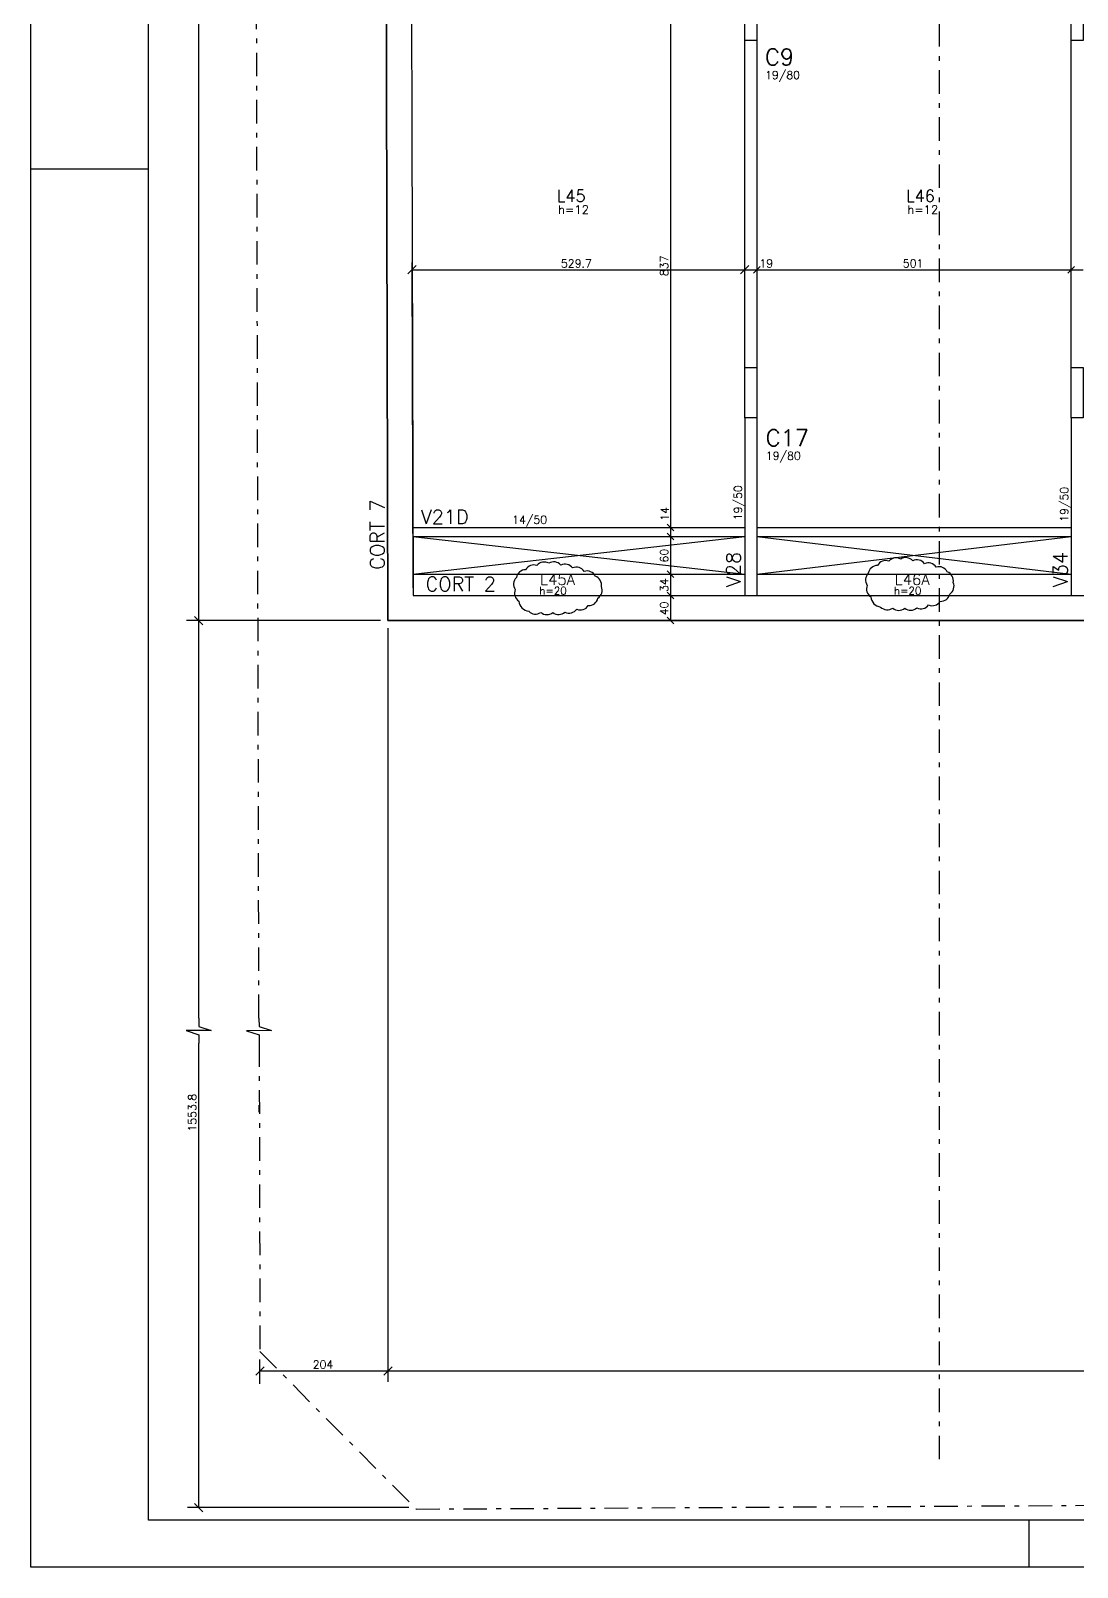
# Model space of a CAD drawing. Extents: x 0 to 7890, y 0 to 6308.
# Drawn here: x 0 to 1667, y 0 to 2447 of the extents above; entities that cross this region are included whole.
import ezdxf

# ---------------------------------------------------------------- set-up
doc = ezdxf.new("R2010")
doc.units = 0
doc.header["$LTSCALE"] = 75
doc.header["$MEASUREMENT"] = 0
doc.linetypes.add('ESTILO_TQS_0003', pattern=[1, 0.5, -0.2, 0.1, -0.2])
doc.layers.get('0').update_dxf_attribs({"color": 3, "linetype": 'CONTINUOUS'})
for name, color, linetype in [('1', 3, 'CONTINUOUS'), ('204', 1, 'ESTILO_TQS_0003'), ('212', 3, 'CONTINUOUS'), ('213', 3, 'CONTINUOUS'), ('216', 3, 'CONTINUOUS'), ('220', 5, 'CONTINUOUS'), ('221', 1, 'CONTINUOUS'), ('222', 6, 'CONTINUOUS'), ('226', 4, 'CONTINUOUS'), ('233', 6, 'CONTINUOUS'), ('250', 1, 'CONTINUOUS')]:
    doc.layers.add(name, color=color, linetype=linetype)
doc.styles.get("Standard").update_dxf_attribs({"font": 'ROMANS.SHX'})

# ---------------------------------------------------------------- blocks, each defined once
blk = doc.blocks.new('LINCOR', base_point=(1375407.232582, 453114.358858))
blk.add_lwpolyline([(1375407.232582, 453114.358858), (1375407.565916, 453114.358858), (1375407.732582, 453114.858858), (1375407.732582, 453113.858858), (1375407.899249, 453114.358858), (1375408.232582, 453114.358858)])

msp = doc.modelspace()

# ---------------------------------------------------------------- linework, layer by layer
for p, q in [((0, 0), (0, 6307.500183)), ((0, 2227.500051), (187.5, 2227.500051)), ((1589.999817, 0), (1589.999817, 75)), ((7889.999359, 0), (0, 0))]:
    msp.add_line(p, q)
at = {"layer": '1'}
for p, q in [((1137.094674, 1910.859265), (1137.094674, 2431.856497)), ((1156.094674, 2431.856497), (1156.094674, 1910.859265)), ((1657.094674, 1910.859283), (1657.094674, 2431.856496)), ((1137.094674, 1830.859265), (1137.094674, 1547.820425)), ((1156.094674, 1830.859265), (1156.094674, 1547.820425)), ((1657.094674, 1830.859283), (1657.094674, 1547.820442)), ((608.536513, 1655.859426), (1137.094674, 1655.859426)), ((608.574541, 1641.859426), (1137.094674, 1641.859426)), ((1156.094674, 1655.859426), (1657.094674, 1655.859426)), ((1156.094674, 1641.859426), (1657.094674, 1641.859426)), ((608.73752, 1581.859426), (1137.094674, 1581.859426)), ((1156.094674, 1581.859426), (1657.094674, 1581.859426))]:
    msp.add_line(p, q, dxfattribs=at)
at = {"layer": '204'}
for p, q in [((1447.279911, 171.996996), (1447.279911, 6143.115883)), ((363.744554, 724.831576), (363.718512, 736.152539))]:
    msp.add_line(p, q, dxfattribs=at)
for points in [[(363.399497, 874.831576), (351.423704, 6080.843759), (5351.370859, 6080.843763), (5365.379191, 874.831576)], [(363.810488, 834.831576), (364.940515, 343.595963), (613.917483, 92.666229), (5367.785706, 119.144229), (5365.859935, 834.831576), (5367.785706, 119.144229)]]:
    msp.add_lwpolyline(points, dxfattribs=at)
at = {"layer": '216'}
for p, q in [((600.792303, 2059.969008), (614.050555, 2073.22726)), ((1130.465548, 2059.969008), (1143.7238, 2073.22726)), ((1150.791212, 2061.294833), (1161.397814, 2071.901434)), ((1651.794941, 2061.294851), (1662.401542, 2071.901452)), ((1013.666373, 1661.162727), (1024.272975, 1650.556125)), ((1013.666373, 1661.162727), (1024.272975, 1650.556125)), ((1013.666373, 1647.162727), (1024.272975, 1636.556125)), ((1013.666373, 1647.162727), (1024.272975, 1636.556125)), ((1013.666373, 1587.162727), (1024.272975, 1576.556125)), ((1013.666373, 1587.162727), (1024.272975, 1576.556125)), ((1013.666373, 1553.123887), (1024.272975, 1542.517285)), ((1013.666373, 1553.123887), (1024.272975, 1542.517285)), ((274.145969, 1501.19146), (260.887717, 1514.449712)), ((1013.666373, 1513.123887), (1024.272975, 1502.517285)), ((358.311389, 306.136738), (371.569642, 319.394991)), ((562.309346, 306.136738), (575.567598, 319.394991)), ((260.887717, 101.629126), (274.145969, 88.370874))]:
    msp.add_line(p, q, dxfattribs=at)
at = {"layer": '220'}
for p, q in [((612.829975, 1547.820586), (4077.610883, 1547.820586)), ((568.938464, 1507.820586), (4077.610883, 1507.820586))]:
    msp.add_line(p, q, dxfattribs=at)
for points in [[(564.279907, 6070.843759), (564.279916, 3222.85652), (568.938472, 1507.817693)], [(5353.619401, 1528.820614), (5208.582801, 1528.820614), (5208.613798, 839.820614), (4937.610883, 839.820614), (4937.610883, 239.820614), (4172.610883, 239.820614), (4172.610883, 1087.820586), (4037.610883, 1087.820586), (4037.610883, 1507.820586), (568.938485, 1507.820586), (564.279916, 3222.85652), (564.279913, 6070.843759), (5341.39773, 6070.843763), (5353.619474, 1528.793706)], [(4897.610883, 279.820614), (4897.610883, 879.820614), (5168.611998, 879.820614), (5168.581001, 1568.820614), (5313.511625, 1568.820614), (5301.505218, 6030.843763), (604.279913, 6030.843759), (604.279916, 3222.910846), (608.82998, 1547.820586), (4077.610883, 1547.820586), (4077.610883, 1127.820586), (4212.610883, 1127.820586), (4212.610883, 279.820614), (4321.825662, 279.820614)]]:
    msp.add_lwpolyline(points, dxfattribs=at)
at = {"layer": '221'}
for p, q in [((608.574541, 1641.859426), (1137.094674, 1581.859426)), ((608.73752, 1581.859426), (1137.094674, 1641.859426)), ((1156.094674, 1641.859426), (1657.094674, 1581.859426)), ((1156.094674, 1581.859426), (1657.094674, 1641.859426))]:
    msp.add_line(p, q, dxfattribs=at)
at = {"layer": '221', "color": 1, "linetype": 'Continuous'}
for centre, radius, start, end in [((801.211043, 1581.553564), 15, 70.968545, 150.968545), ((817.586424, 1586.083993), 15, 59.960835, 139.960835), ((833.026546, 1586.337576), 15, 41.921007, 121.921007), ((850.727362, 1582.859868), 15, 35.848167, 115.848167), ((868.951659, 1577.925601), 15, 33.852362, 113.852362), ((1348.537371, 1580.619902), 15, 90.111561, 170.111561), ((1361.623465, 1588.340528), 15, 70.968545, 150.968545), ((1377.998846, 1592.870957), 15, 59.960835, 139.960835), ((1393.438968, 1593.12454), 15, 41.921007, 121.921007), ((1411.139785, 1589.646833), 15, 35.848167, 115.848167), ((1429.364081, 1584.712565), 15, 33.852362, 113.852362), ((1446.097608, 1578.690888), 15, 26.564393, 106.564393), ((783.934021, 1565.781961), 15, 134.890075, 214.890075), ((788.124948, 1573.832938), 15, 90.111561, 170.111561), ((885.685186, 1571.903924), 15, 26.564393, 106.564393), ((893.92636, 1564.533048), 15, 349.81694, 69.81694), ((1344.346443, 1572.568926), 15, 134.890075, 214.890075), ((1454.338782, 1571.320012), 15, 349.81694, 69.81694), ((1455.361453, 1562.652825), 15, 303.641878, 23.641878), ((785.516406, 1551.529617), 15, 157.780709, 237.780709), ((888.616877, 1546.634991), 15, 267.459763, 347.459763), ((894.949031, 1555.865861), 15, 303.641878, 23.641878), ((1345.928829, 1558.316581), 15, 157.780709, 237.780709), ((1355.342834, 1546.767534), 17.448779, 183.749847, 263.749847), ((1449.0293, 1553.421955), 15, 267.459763, 347.459763), ((794.930412, 1539.98057), 17.448779, 183.749847, 263.749847), ((803.618682, 1533.260765), 15, 225.100879, 305.100879), ((822.007395, 1532.37615), 15, 229.390779, 309.390779), ((840.827527, 1532.55182), 15, 231.678804, 311.678804), ((857.40471, 1534.817116), 15, 243.883906, 323.883906), ((875.356085, 1539.794751), 15, 247.111812, 327.111812), ((1364.031105, 1540.04773), 15, 225.100879, 305.100879), ((1382.419818, 1539.163115), 15, 229.390779, 309.390779), ((1401.239949, 1539.338784), 15, 231.678804, 311.678804), ((1417.817132, 1541.60408), 15, 243.883906, 323.883906), ((1435.768508, 1546.581715), 15, 247.111812, 327.111812)]:
    msp.add_arc(centre, radius, start, end, dxfattribs=at)
at = {"layer": '222'}
for p, q in [((187.5, 75), (187.5, 6232.500183)), ((7814.998993, 75), (187.5, 75))]:
    msp.add_line(p, q, dxfattribs=at)
for points in [[(1137.094674, 2431.856497), (1137.094674, 2511.856497), (1156.094674, 2511.856497), (1156.094674, 2431.856497), (1137.094674, 2431.856497)], [(1657.094674, 2431.856496), (1657.094674, 2511.856496), (1676.094674, 2511.856496), (1676.094674, 2431.856496), (1657.094674, 2431.856496)], [(1137.094674, 1830.859426), (1137.094674, 1910.859426), (1156.094674, 1910.859426), (1156.094674, 1830.859426), (1137.094674, 1830.859426)], [(1657.094674, 1830.859426), (1657.094674, 1910.859426), (1676.094674, 1910.859426), (1676.094674, 1830.859426), (1657.094674, 1830.859426)]]:
    msp.add_lwpolyline(points, dxfattribs=at)
at = {"layer": '250'}
for p, q in [((267.516843, 1507.820586), (267.516843, 4281.856177)), ((1018.969674, 2492.856385), (1018.969674, 1655.859426)), ((608.796376, 1560.226023), (607.389149, 2078.253571)), ((607.421425, 2066.598134), (1137.094674, 2066.598134)), ((1137.094513, 2066.598134), (1156.094513, 2066.598134)), ((1156.128175, 2066.598295), (1657.128175, 2066.598295)), ((1657.098241, 2066.598151), (1676.098241, 2066.598151)), ((975.341899, 1655.859426), (1033.969674, 1655.859426)), ((975.822455, 1641.859426), (1033.969674, 1641.859426)), ((985.145862, 1655.859426), (1033.969674, 1655.859426)), ((1005.615718, 1641.859426), (1033.969674, 1641.859426)), ((1018.969674, 1655.859426), (1018.969674, 1641.859426)), ((1018.969674, 1641.859426), (1018.969674, 1581.859426)), ((1005.615718, 1581.859426), (1033.969674, 1581.859426)), ((1006.820971, 1581.859426), (1033.969674, 1581.859426)), ((1018.969674, 1581.859426), (1018.969674, 1547.820586)), ((1005.664737, 1547.820586), (1033.969674, 1547.820586)), ((1006.820971, 1547.820586), (1033.969674, 1547.820586)), ((1018.969674, 1547.820586), (1018.969674, 1507.820586)), ((556.938485, 1507.820586), (247.880584, 1507.820586)), ((267.516843, 874.831576), (267.516843, 1507.820586)), ((568.938472, 1495.820586), (568.938472, 295.179653)), ((1005.664737, 1507.820586), (1033.969674, 1507.820586)), ((267.516843, 95), (267.516843, 834.831576)), ((364.940515, 291.982859), (364.940515, 330.748527)), ((364.940515, 312.765865), (568.938485, 312.765865)), ((568.938485, 312.765865), (4037.610883, 312.765865)), ((601.917483, 95), (249.587364, 95))]:
    msp.add_line(p, q, dxfattribs=at)

# ---------------------------------------------------------------- block references
at = {"layer": '204', "xscale": 40.002111, "yscale": 40.002111, "rotation": 270.58868}
msp.add_blockref('LINCOR', (363.399497, 874.831576), dxfattribs=at)
at = {"layer": '250', "xscale": 40, "yscale": 40, "rotation": 270}
msp.add_blockref('LINCOR', (267.516843, 874.831576), dxfattribs=at)

# ---------------------------------------------------------------- texts
at = {"layer": '212'}
for p in [(1132.672992, 1667.637092), (1652.195356, 1665.090804)]:
    msp.add_text('19/50', height=12.75, rotation=90, dxfattribs=at).set_placement(p)
msp.add_text('14/50', height=12.75, dxfattribs=at).set_placement((766.599371, 1662.014174))
at = {"layer": '213'}
for p in [(1169.360251, 2370.447604), (1170.570128, 1764.006086)]:
    msp.add_text('19/80', height=12.75, dxfattribs=at).set_placement(p)
at = {"layer": '216'}
for s, height, p in [('h=12', 13.5, (839.742824, 2155.604487)), ('h=12', 13.5, (1395.952209, 2155.604487)), ('529.7', 12.75, (844.356896, 2070.423134)), ('19', 12.75, (1160.344509, 2070.423134)), ('501', 12.75, (1388.778175, 2070.423295)), ('h=20', 12, (809.844778, 1549.457344)), ('h=20', 12, (1374.616907, 1549.457344)), ('204', 12.75, (449.089494, 316.590865))]:
    msp.add_text(s, height=height, dxfattribs=at).set_placement(p)
for s, p in [('837', (1015.144674, 2056.507906)), ('14', (1016.070144, 1666.727619)), ('60', (1015.144674, 1600.384426)), ('34', (1015.144674, 1553.365006)), ('40', (1015.144674, 1516.345586)), ('1553.8', (263.691843, 693.937251))]:
    msp.add_text(s, height=12.75, rotation=90, dxfattribs=at).set_placement(p)
at = {"layer": '220'}
for s, p in [('C9', (1169.360251, 2392.31478)), ('C17', (1170.570128, 1785.873262))]:
    msp.add_text(s, height=26.25, dxfattribs=at).set_placement(p)
at = {"layer": '226'}
for s, height, p in [('L45', 18.75, (837.816867, 2174.931765)), ('L46', 18.75, (1394.026253, 2174.931765)), ('L45A', 17.25, (811.206255, 1564.631264)), ('L46A', 17.25, (1375.978384, 1564.631264))]:
    msp.add_text(s, height=height, dxfattribs=at).set_placement(p)
at = {"layer": '233'}
for s, p in [('CORT 7', (563.152434, 1588.853264)), ('V34', (1650.918399, 1561.387263)), ('V28', (1130.562533, 1561.387263))]:
    msp.add_text(s, height=22.5, rotation=90, dxfattribs=at).set_placement(p)
for s, p in [('V21D', (621.232128, 1662.014174)), ('CORT 2', (628.798777, 1554.831383))]:
    msp.add_text(s, height=22.5, dxfattribs=at).set_placement(p)

doc.saveas('drawing.dxf')
